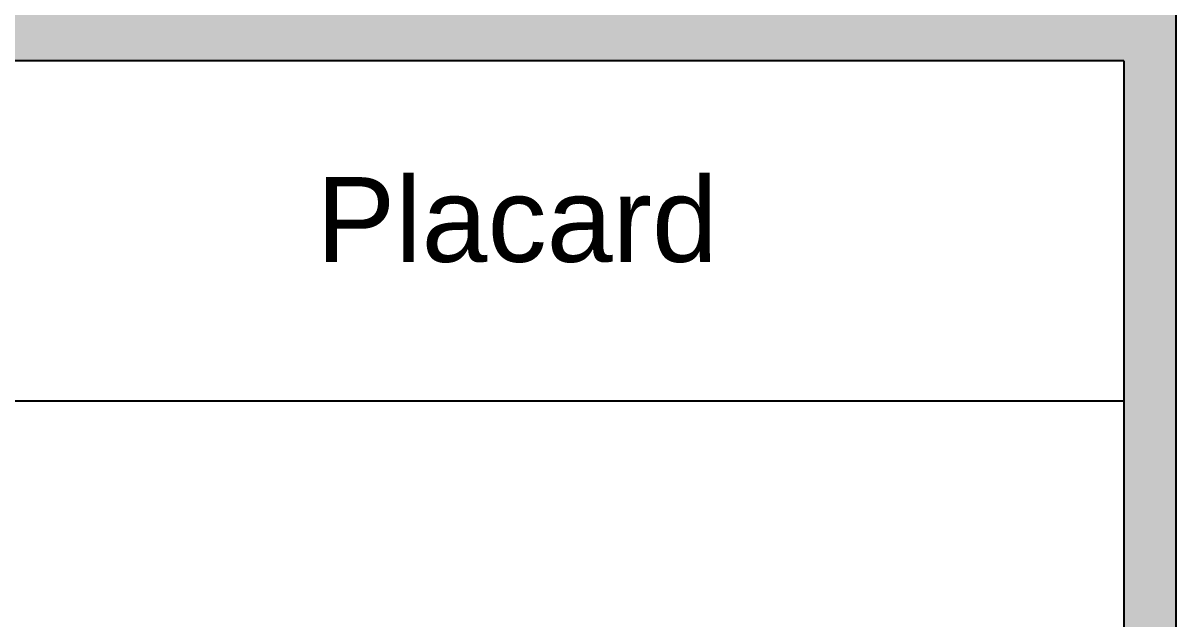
# Model space of a CAD drawing. Header units: millimetres. Extents: x 1.3 to 27.5, y 1.1 to 13.6.
# Drawn here: x 11.243 to 13.276, y 5.055 to 6.106 of the extents above; entities that cross this region are included whole.
import ezdxf

# ---------------------------------------------------------------- set-up
doc = ezdxf.new("R2010")
doc.units = ezdxf.units.MM
doc.layers.add('PDF_Texto', color=7, linetype='Continuous')
doc.layers.add('U-00-Muro-PANELES MADERA', color=36, linetype='Continuous')
doc.layers.add('U-00-Grafica-Hatch-Madera', color=7, linetype='Continuous', true_color=0xb8a47a)
doc.styles.add('PDF Arial', font='arial.ttf')

msp = doc.modelspace()

# ---------------------------------------------------------------- hatches: boundary and pattern name
at = {"layer": 'U-00-Grafica-Hatch-Madera', "true_color": 0x784a3b}
h = msp.add_hatch(color=27, dxfattribs=at)
h.dxf.hatch_style = 1
h.paths.add_polyline_path([(13.2759, 10.9274), (13.1839, 10.9274), (13.1839, 6.1307), (11.0761, 6.1307), (11.0761, 6.7307), (10.9841, 6.7307), (10.9841, 5.4387), (11.0761, 5.4387), (11.0761, 6.0387), (13.1839, 6.0387), (13.1839, 1.9387), (13.2759, 1.9387)])

# ---------------------------------------------------------------- linework, layer by layer
at = {"layer": 'U-00-Muro-PANELES MADERA'}
for p, q in [((13.2759, 10.6887), (13.2759, 1.9387)), ((13.1839, 6.0387), (11.0761, 6.0387)), ((13.1839, 6.0387), (13.1839, 1.9387)), ((13.1839, 5.4387), (10.9841, 5.4387))]:
    msp.add_line(p, q, dxfattribs=at)

# ---------------------------------------------------------------- texts
at = {"layer": 'PDF_Texto', "insert": (11.7606, 5.6824), "char_height": 0.14941, "width": 0.938753, "attachment_point": 7, "style": 'PDF Arial'}
msp.add_mtext('Placard', dxfattribs=at)

doc.saveas('drawing.dxf')
